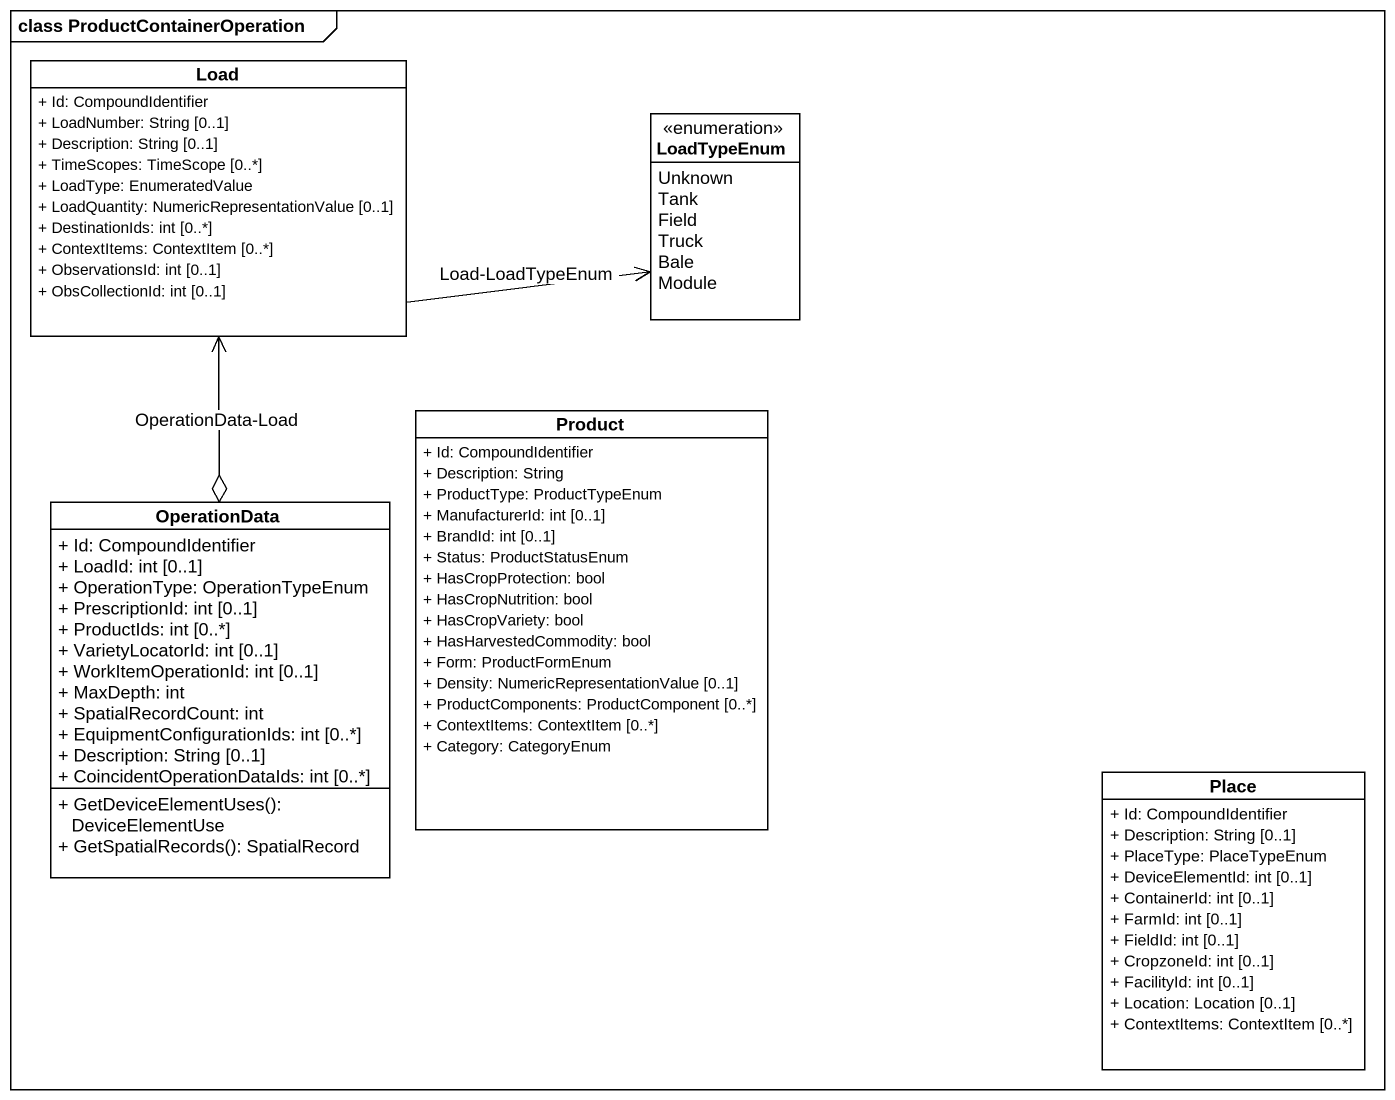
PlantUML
@startuml
mainframe class ProductContainerOperation
hide circle
hide empty members
skinparam classAttributeIconSize 0
class Load {
  + Id: CompoundIdentifier
  + LoadNumber: String [0..1]
  + Description: String [0..1]
  + TimeScopes: TimeScope [0..*]
  + LoadType: EnumeratedValue
  + LoadQuantity: NumericRepresentationValue [0..1]
  + DestinationIds: int [0..*]
  + ContextItems: ContextItem [0..*]
  + ObservationsId: int [0..1]
  + ObsCollectionId: int [0..1]
}
enum LoadTypeEnum {
  Unknown
  Tank
  Field
  Truck
  Bale
  Module
}
class Product {
  + Id: CompoundIdentifier
  + Description: String
  + ProductType: ProductTypeEnum
  + ManufacturerId: int [0..1]
  + BrandId: int [0..1]
  + Status: ProductStatusEnum
  + HasCropProtection: bool
  + HasCropNutrition: bool
  + HasCropVariety: bool
  + HasHarvestedCommodity: bool
  + Form: ProductFormEnum
  + Density: NumericRepresentationValue [0..1]
  + ProductComponents: ProductComponent [0..*]
  + ContextItems: ContextItem [0..*]
  + Category: CategoryEnum
}
class OperationData {
  + Id: CompoundIdentifier
  + LoadId: int [0..1]
  + OperationType: OperationTypeEnum
  + PrescriptionId: int [0..1]
  + ProductIds: int [0..*]
  + VarietyLocatorId: int [0..1]
  + WorkItemOperationId: int [0..1]
  + MaxDepth: int
  + SpatialRecordCount: int
  + EquipmentConfigurationIds: int [0..*]
  + Description: String [0..1]
  + CoincidentOperationDataIds: int [0..*]
  + GetDeviceElementUses(): DeviceElementUse
  + GetSpatialRecords(): SpatialRecord
}
class Place {
  + Id: CompoundIdentifier
  + Description: String [0..1]
  + PlaceType: PlaceTypeEnum
  + DeviceElementId: int [0..1]
  + ContainerId: int [0..1]
  + FarmId: int [0..1]
  + FieldId: int [0..1]
  + CropzoneId: int [0..1]
  + FacilityId: int [0..1]
  + Location: Location [0..1]
  + ContextItems: ContextItem [0..*]
}
Load <--o OperationData : OperationData-Load
LoadTypeEnum <-left- Load : Load-LoadTypeEnum
@enduml
